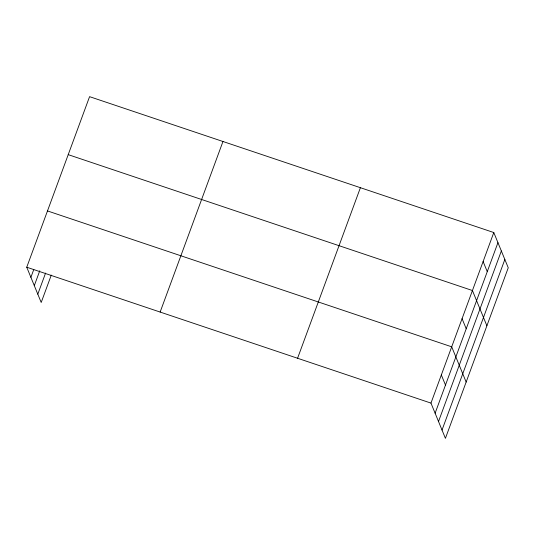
<?xml version="1.0" encoding="UTF-8"?>
<svg xmlns="http://www.w3.org/2000/svg" width="535" height="535" viewBox="0 0 535 535"><rect width="100%" height="100%" fill="white"/><g stroke="black" fill="none" stroke-linecap="round" stroke-linejoin="round"><path stroke-width="0.8" d="M51.286 275.104L41.202 302.462L26.75 267.219L89.579 96.661L493.798 232.538L508.25 267.781L445.421 438.339L430.969 403.096L493.798 232.538M30.896 277.331L33.779 269.513M34.3 285.623L39.771 270.77M37.804 294.17L45.582 273.064M160.139 312.059L222.968 141.501M297.574 358.256L360.403 187.698M435.115 413.207L497.945 242.656M438.519 421.5L501.348 250.948M442.024 430.046L504.846 259.488M68.219 154.648L472.432 290.525L486.89 325.775M47.481 210.93L451.701 346.814L466.152 382.057M26.75 267.219L430.969 403.096M483.112 261.535L487.265 271.646M462.066 318.673L466.219 328.784M441.335 374.955L445.481 385.066"/></g></svg>
